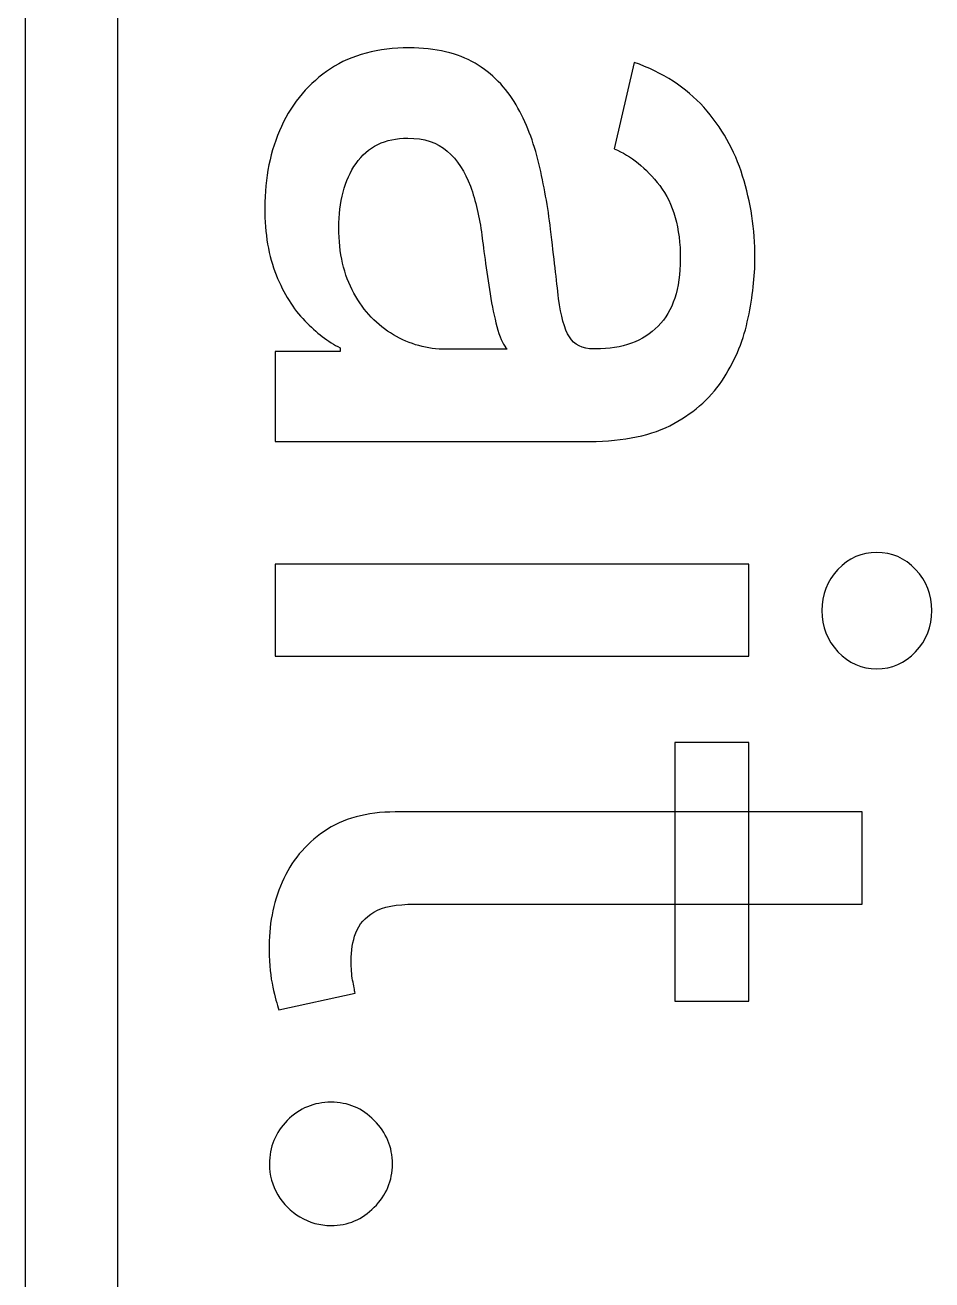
# Model space of a CAD drawing. Header units: millimetres. Extents: x -19 to 19, y -61 to 61.
# Drawn here: x -16.119 to -14.705, y 52.292 to 54.248 of the extents above; entities that cross this region are included whole.
import ezdxf

# ---------------------------------------------------------------- set-up
doc = ezdxf.new("R2010")
doc.units = ezdxf.units.MM
doc.header["$MEASUREMENT"] = 0
doc.layers.add('Layer 1', color=7, linetype='Continuous')

msp = doc.modelspace()

# ---------------------------------------------------------------- linework, layer by layer
at = {"layer": 'Layer 1'}
for points, knots in [([(-15.9744, 57.839), (-15.9744, 57.839), (-15.9744, 49.5973), (-15.9744, 49.5973), (-15.9744, 49.5973), (-15.9744, 49.5973), (-16.1188, 49.5973), (-16.1188, 49.5973), (-16.1188, 49.5973), (-16.1188, 49.5973), (-16.1188, 57.839), (-16.1188, 57.839), (-16.1188, 57.839), (-16.1188, 57.839), (-15.9744, 57.839), (-15.9744, 57.839)], [0, 0, 0, 0, 0.2, 0.2, 0.2, 0.2, 0.4, 0.4, 0.4, 0.4, 0.6, 0.6, 0.6, 0.6, 1, 1, 1, 1]), ([(-15.7451, 53.9634), (-15.7451, 54.0102), (-15.7365, 54.0525), (-15.7192, 54.0903), (-15.7192, 54.0903), (-15.7015, 54.1281), (-15.676, 54.158), (-15.6428, 54.1802), (-15.6428, 54.1802), (-15.6094, 54.2019), (-15.5685, 54.2128), (-15.5202, 54.2128), (-15.5202, 54.2128), (-15.4785, 54.2128), (-15.4442, 54.2048), (-15.4174, 54.1888), (-15.4174, 54.1888), (-15.3904, 54.1727), (-15.3691, 54.1512), (-15.3534, 54.1239), (-15.3534, 54.1239), (-15.3377, 54.0967), (-15.3259, 54.0663), (-15.3179, 54.0326), (-15.3179, 54.0326), (-15.3099, 53.9989), (-15.3037, 53.9646), (-15.2996, 53.9298), (-15.2996, 53.9298), (-15.2944, 53.8855), (-15.2903, 53.8496), (-15.2871, 53.8221), (-15.2871, 53.8221), (-15.2836, 53.7946), (-15.278, 53.7745), (-15.2703, 53.762), (-15.2703, 53.762), (-15.2626, 53.7496), (-15.2501, 53.7433), (-15.2328, 53.7433), (-15.2328, 53.7433), (-15.2328, 53.7433), (-15.2294, 53.7433), (-15.2294, 53.7433), (-15.2294, 53.7433), (-15.1875, 53.7433), (-15.155, 53.7552), (-15.1319, 53.7789), (-15.1319, 53.7789), (-15.1088, 53.8022), (-15.0973, 53.8372), (-15.0973, 53.8836), (-15.0973, 53.8836), (-15.0973, 53.932), (-15.108, 53.9701), (-15.1295, 53.998), (-15.1295, 53.998), (-15.1506, 54.0255), (-15.1742, 54.0446), (-15.2002, 54.0552), (-15.2002, 54.0552), (-15.2002, 54.0552), (-15.1694, 54.1902), (-15.1694, 54.1902), (-15.1694, 54.1902), (-15.1245, 54.1742), (-15.0883, 54.1508), (-15.0608, 54.1201), (-15.0608, 54.1201), (-15.0329, 54.0889), (-15.0127, 54.0533), (-15.0002, 54.0129), (-15.0002, 54.0129), (-14.9874, 53.9725), (-14.981, 53.93), (-14.981, 53.8855), (-14.981, 53.8855), (-14.981, 53.856), (-14.9845, 53.8248), (-14.9915, 53.7918), (-14.9915, 53.7918), (-14.9983, 53.7585), (-15.0108, 53.7274), (-15.0291, 53.6986), (-15.0291, 53.6986), (-15.0473, 53.6694), (-15.0734, 53.6456), (-15.1074, 53.627), (-15.1074, 53.627), (-15.141, 53.6084), (-15.1847, 53.5991), (-15.2386, 53.5991), (-15.2386, 53.5991), (-15.2386, 53.5991), (-15.7287, 53.5991), (-15.7287, 53.5991), (-15.7287, 53.5991), (-15.7287, 53.5991), (-15.7287, 53.7394), (-15.7287, 53.7394), (-15.7287, 53.7394), (-15.7287, 53.7394), (-15.6278, 53.7394), (-15.6278, 53.7394), (-15.6278, 53.7394), (-15.6278, 53.7394), (-15.6278, 53.7452), (-15.6278, 53.7452), (-15.6278, 53.7452), (-15.6464, 53.7545), (-15.6647, 53.7684), (-15.6826, 53.787), (-15.6826, 53.787), (-15.7006, 53.8056), (-15.7155, 53.8294), (-15.7273, 53.8587), (-15.7273, 53.8587), (-15.7392, 53.8877), (-15.7451, 53.9227), (-15.7451, 53.9634)], [0, 0, 0, 0, 0.032258, 0.032258, 0.032258, 0.032258, 0.064516, 0.064516, 0.064516, 0.064516, 0.096774, 0.096774, 0.096774, 0.096774, 0.129032, 0.129032, 0.129032, 0.129032, 0.16129, 0.16129, 0.16129, 0.16129, 0.193548, 0.193548, 0.193548, 0.193548, 0.225806, 0.225806, 0.225806, 0.225806, 0.258065, 0.258065, 0.258065, 0.258065, 0.290323, 0.290323, 0.290323, 0.290323, 0.322581, 0.322581, 0.322581, 0.322581, 0.354839, 0.354839, 0.354839, 0.354839, 0.387097, 0.387097, 0.387097, 0.387097, 0.419355, 0.419355, 0.419355, 0.419355, 0.451613, 0.451613, 0.451613, 0.451613, 0.483871, 0.483871, 0.483871, 0.483871, 0.516129, 0.516129, 0.516129, 0.516129, 0.548387, 0.548387, 0.548387, 0.548387, 0.580645, 0.580645, 0.580645, 0.580645, 0.612903, 0.612903, 0.612903, 0.612903, 0.645161, 0.645161, 0.645161, 0.645161, 0.677419, 0.677419, 0.677419, 0.677419, 0.709677, 0.709677, 0.709677, 0.709677, 0.741935, 0.741935, 0.741935, 0.741935, 0.774194, 0.774194, 0.774194, 0.774194, 0.806452, 0.806452, 0.806452, 0.806452, 0.83871, 0.83871, 0.83871, 0.83871, 0.870968, 0.870968, 0.870968, 0.870968, 0.903226, 0.903226, 0.903226, 0.903226, 0.935484, 0.935484, 0.935484, 0.935484, 1, 1, 1, 1]), ([(-15.6297, 53.9322), (-15.6297, 53.8924), (-15.6219, 53.8584), (-15.6062, 53.8303), (-15.6062, 53.8303), (-15.5905, 53.8017), (-15.57, 53.7802), (-15.5446, 53.7654), (-15.5446, 53.7654), (-15.5191, 53.7503), (-15.4916, 53.7428), (-15.4626, 53.7428), (-15.4626, 53.7428), (-15.4626, 53.7428), (-15.3673, 53.7428), (-15.3673, 53.7428), (-15.3673, 53.7428), (-15.3724, 53.7479), (-15.3773, 53.7578), (-15.3817, 53.7726), (-15.3817, 53.7726), (-15.3859, 53.787), (-15.3896, 53.8035), (-15.3928, 53.8221), (-15.3928, 53.8221), (-15.3957, 53.8407), (-15.3984, 53.8588), (-15.401, 53.8764), (-15.401, 53.8764), (-15.4032, 53.8941), (-15.4052, 53.9087), (-15.4068, 53.9207), (-15.4068, 53.9207), (-15.4103, 53.9485), (-15.4162, 53.9739), (-15.4245, 53.997), (-15.4245, 53.997), (-15.4329, 54.0198), (-15.4449, 54.038), (-15.4606, 54.0519), (-15.4606, 54.0519), (-15.4759, 54.0652), (-15.4965, 54.072), (-15.5221, 54.072), (-15.5221, 54.072), (-15.5577, 54.072), (-15.5846, 54.0588), (-15.6029, 54.0326), (-15.6029, 54.0326), (-15.6208, 54.0063), (-15.6297, 53.9728), (-15.6297, 53.9322)], [0, 0, 0, 0, 0.071429, 0.071429, 0.071429, 0.071429, 0.142857, 0.142857, 0.142857, 0.142857, 0.214286, 0.214286, 0.214286, 0.214286, 0.285714, 0.285714, 0.285714, 0.285714, 0.357143, 0.357143, 0.357143, 0.357143, 0.428571, 0.428571, 0.428571, 0.428571, 0.5, 0.5, 0.5, 0.5, 0.571429, 0.571429, 0.571429, 0.571429, 0.642857, 0.642857, 0.642857, 0.642857, 0.714286, 0.714286, 0.714286, 0.714286, 0.785714, 0.785714, 0.785714, 0.785714, 0.857143, 0.857143, 0.857143, 0.857143, 1, 1, 1, 1]), ([(-14.8767, 53.3352), (-14.8767, 53.3601), (-14.8684, 53.3816), (-14.8517, 53.3995), (-14.8517, 53.3995), (-14.8347, 53.4172), (-14.8146, 53.426), (-14.7911, 53.426), (-14.7911, 53.426), (-14.7674, 53.426), (-14.7472, 53.4172), (-14.7306, 53.3995), (-14.7306, 53.3995), (-14.7136, 53.3816), (-14.7051, 53.3601), (-14.7051, 53.3352), (-14.7051, 53.3352), (-14.7051, 53.3102), (-14.7136, 53.2889), (-14.7306, 53.2712), (-14.7306, 53.2712), (-14.7472, 53.2533), (-14.7674, 53.2444), (-14.7911, 53.2444), (-14.7911, 53.2444), (-14.8146, 53.2444), (-14.8347, 53.2533), (-14.8517, 53.2712), (-14.8517, 53.2712), (-14.8684, 53.2889), (-14.8767, 53.3102), (-14.8767, 53.3352)], [0, 0, 0, 0, 0.111111, 0.111111, 0.111111, 0.111111, 0.222222, 0.222222, 0.222222, 0.222222, 0.333333, 0.333333, 0.333333, 0.333333, 0.444444, 0.444444, 0.444444, 0.444444, 0.555556, 0.555556, 0.555556, 0.555556, 0.666667, 0.666667, 0.666667, 0.666667, 0.777778, 0.777778, 0.777778, 0.777778, 1, 1, 1, 1]), ([(-15.7287, 53.4077), (-15.7287, 53.4077), (-14.9906, 53.4077), (-14.9906, 53.4077), (-14.9906, 53.4077), (-14.9906, 53.4077), (-14.9906, 53.2641), (-14.9906, 53.2641), (-14.9906, 53.2641), (-14.9906, 53.2641), (-15.7287, 53.2641), (-15.7287, 53.2641), (-15.7287, 53.2641), (-15.7287, 53.2641), (-15.7287, 53.4077), (-15.7287, 53.4077)], [0, 0, 0, 0, 0.2, 0.2, 0.2, 0.2, 0.4, 0.4, 0.4, 0.4, 0.6, 0.6, 0.6, 0.6, 1, 1, 1, 1]), ([(-14.9906, 52.7261), (-14.9906, 52.7261), (-15.106, 52.7261), (-15.106, 52.7261), (-15.106, 52.7261), (-15.106, 52.7261), (-15.106, 53.1294), (-15.106, 53.1294), (-15.106, 53.1294), (-15.106, 53.1294), (-14.9906, 53.1294), (-14.9906, 53.1294), (-14.9906, 53.1294), (-14.9906, 53.1294), (-14.9906, 52.7261), (-14.9906, 52.7261)], [0, 0, 0, 0, 0.2, 0.2, 0.2, 0.2, 0.4, 0.4, 0.4, 0.4, 0.6, 0.6, 0.6, 0.6, 1, 1, 1, 1]), ([(-14.8137, 53.0213), (-14.8137, 53.0213), (-14.8137, 52.8775), (-14.8137, 52.8775), (-14.8137, 52.8775), (-14.8137, 52.8775), (-15.512, 52.8775), (-15.512, 52.8775), (-15.512, 52.8775), (-15.5399, 52.8775), (-15.5608, 52.8734), (-15.575, 52.865), (-15.575, 52.865), (-15.5887, 52.8567), (-15.5982, 52.846), (-15.6033, 52.8329), (-15.6033, 52.8329), (-15.6082, 52.8194), (-15.6105, 52.8048), (-15.6105, 52.7891), (-15.6105, 52.7891), (-15.6105, 52.7775), (-15.6098, 52.7675), (-15.6082, 52.7589), (-15.6082, 52.7589), (-15.6065, 52.7502), (-15.6053, 52.7434), (-15.6043, 52.7387), (-15.6043, 52.7387), (-15.6043, 52.7387), (-15.723, 52.7127), (-15.723, 52.7127), (-15.723, 52.7127), (-15.7262, 52.721), (-15.7294, 52.7329), (-15.7326, 52.7483), (-15.7326, 52.7483), (-15.7361, 52.7637), (-15.738, 52.7828), (-15.7383, 52.8059), (-15.7383, 52.8059), (-15.739, 52.8438), (-15.7323, 52.879), (-15.7182, 52.9116), (-15.7182, 52.9116), (-15.7041, 52.9444), (-15.6823, 52.9707), (-15.6528, 52.9909), (-15.6528, 52.9909), (-15.6233, 53.0111), (-15.5863, 53.0213), (-15.5418, 53.0213), (-15.5418, 53.0213), (-15.5418, 53.0213), (-14.8137, 53.0213), (-14.8137, 53.0213)], [0, 0, 0, 0, 0.066667, 0.066667, 0.066667, 0.066667, 0.133333, 0.133333, 0.133333, 0.133333, 0.2, 0.2, 0.2, 0.2, 0.266667, 0.266667, 0.266667, 0.266667, 0.333333, 0.333333, 0.333333, 0.333333, 0.4, 0.4, 0.4, 0.4, 0.466667, 0.466667, 0.466667, 0.466667, 0.533333, 0.533333, 0.533333, 0.533333, 0.6, 0.6, 0.6, 0.6, 0.666667, 0.666667, 0.666667, 0.666667, 0.733333, 0.733333, 0.733333, 0.733333, 0.8, 0.8, 0.8, 0.8, 0.866667, 0.866667, 0.866667, 0.866667, 1, 1, 1, 1]), ([(-15.7379, 52.4725), (-15.7379, 52.4988), (-15.7286, 52.5214), (-15.71, 52.5403), (-15.71, 52.5403), (-15.6911, 52.5592), (-15.6683, 52.5687), (-15.6417, 52.5687), (-15.6417, 52.5687), (-15.6155, 52.5687), (-15.5931, 52.5592), (-15.5745, 52.5403), (-15.5745, 52.5403), (-15.5556, 52.5214), (-15.5461, 52.4988), (-15.5461, 52.4725), (-15.5461, 52.4725), (-15.5461, 52.4463), (-15.5556, 52.4237), (-15.5745, 52.4048), (-15.5745, 52.4048), (-15.5931, 52.3859), (-15.6155, 52.3764), (-15.6417, 52.3764), (-15.6417, 52.3764), (-15.6594, 52.3764), (-15.6756, 52.3809), (-15.6903, 52.3899), (-15.6903, 52.3899), (-15.7047, 52.3985), (-15.7163, 52.41), (-15.7249, 52.4245), (-15.7249, 52.4245), (-15.7336, 52.4389), (-15.7379, 52.4549), (-15.7379, 52.4725)], [0, 0, 0, 0, 0.1, 0.1, 0.1, 0.1, 0.2, 0.2, 0.2, 0.2, 0.3, 0.3, 0.3, 0.3, 0.4, 0.4, 0.4, 0.4, 0.5, 0.5, 0.5, 0.5, 0.6, 0.6, 0.6, 0.6, 0.7, 0.7, 0.7, 0.7, 0.8, 0.8, 0.8, 0.8, 1, 1, 1, 1])]:
    msp.add_open_spline(points, degree=3, knots=knots, dxfattribs=at)

doc.saveas('drawing.dxf')
